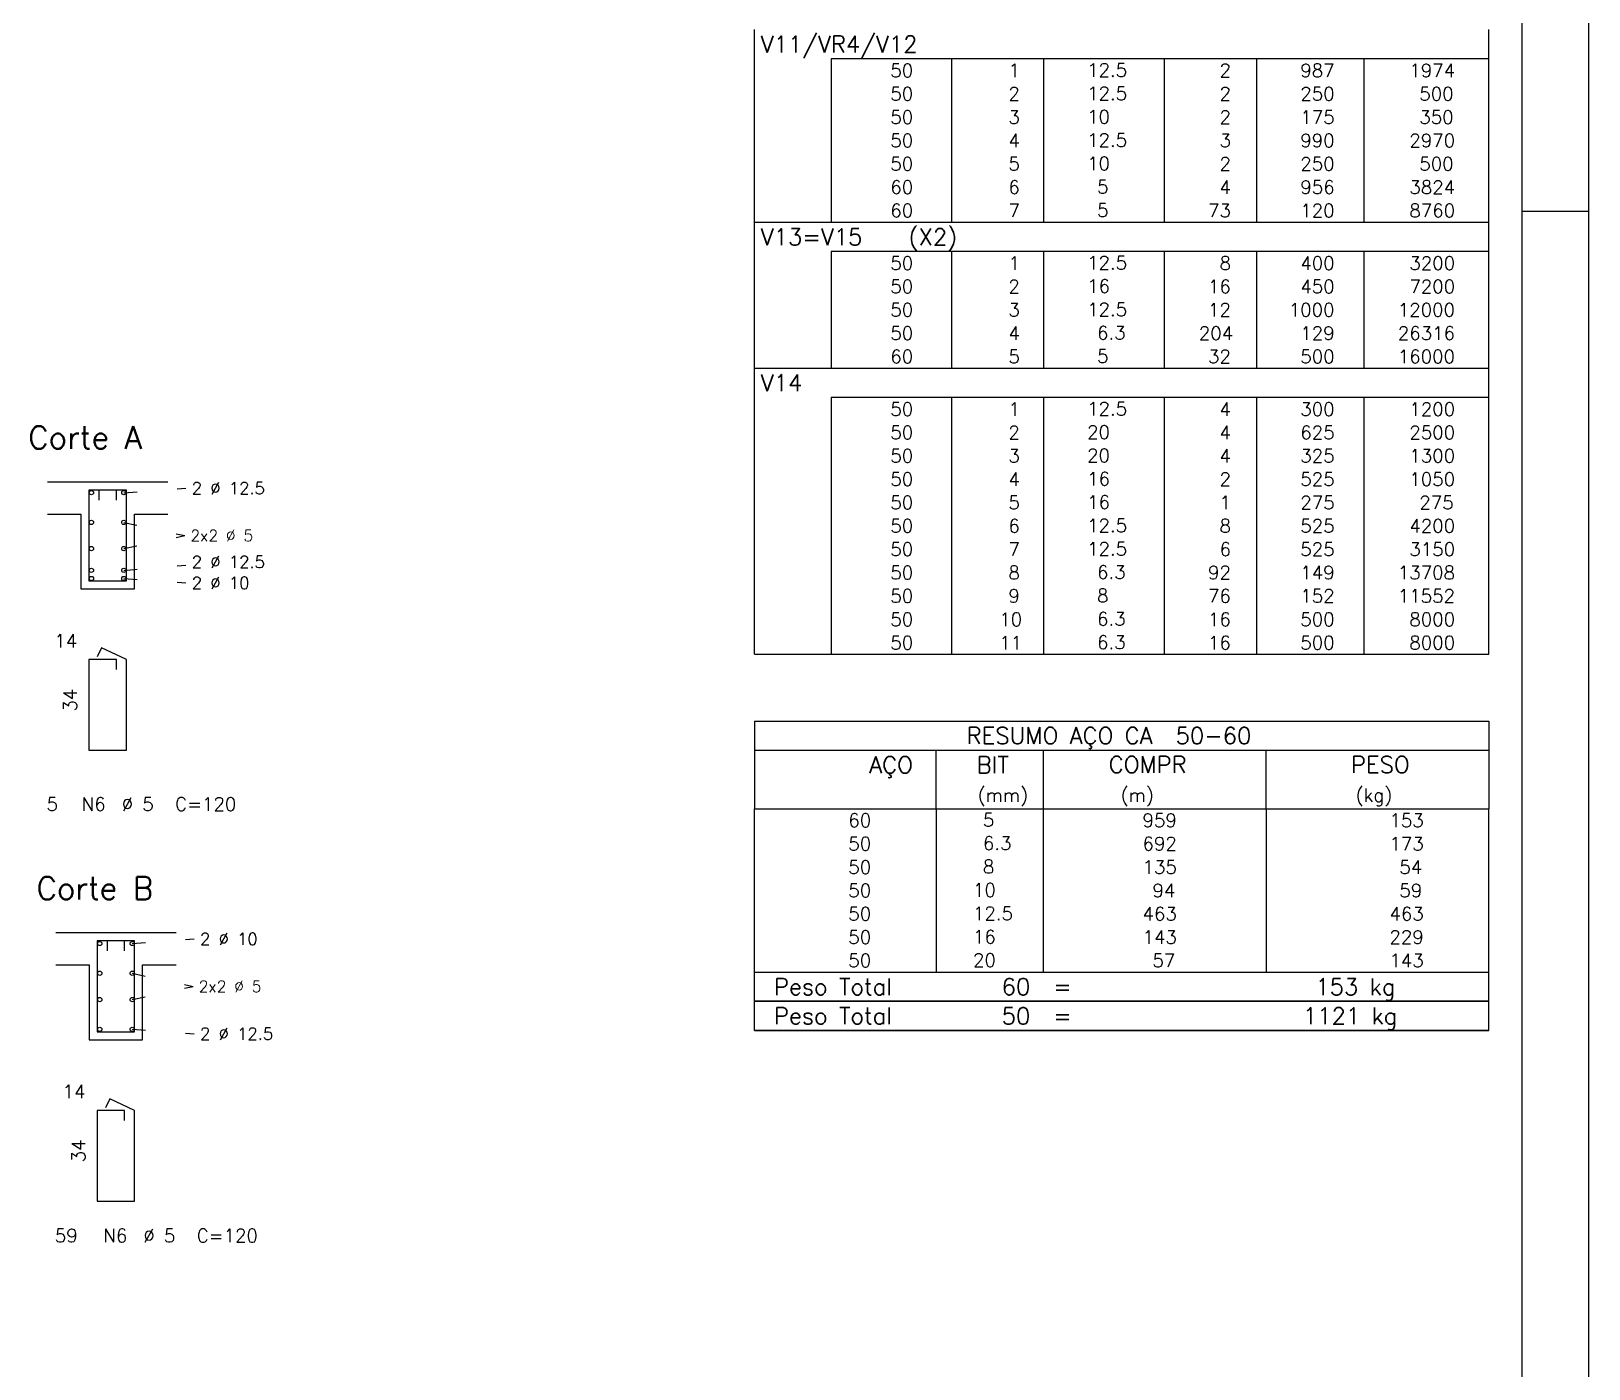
# Model space of a CAD drawing. Extents: x 797 to 1056, y -75 to 15.
# Drawn here: x 891.39 to 903.06, y -54.29 to -44.26 of the extents above; entities that cross this region are included whole.
import ezdxf

# ---------------------------------------------------------------- set-up
doc = ezdxf.new("R2010")
doc.units = 0
doc.header["$MEASUREMENT"] = 0
doc.linetypes.add('ESTILO_TQS_0002', pattern=[0.4, 0.1, -0.3])
for name, color, linetype in [('06', 6, 'CONTINUOUS'), ('1', 2, 'CONTINUOUS'), ('13', 13, 'CONTINUOUS'), ('2', 4, 'CONTINUOUS'), ('3', 8, 'CONTINUOUS'), ('4', 1, 'CONTINUOUS'), ('CERCADURA', 7, 'CONTINUOUS')]:
    doc.layers.add(name, color=color, linetype=linetype)
doc.styles.get("Standard").update_dxf_attribs({"font": 'ROMANS.SHX'})

msp = doc.modelspace()

# ---------------------------------------------------------------- linework, layer by layer
at = {"layer": '06'}
msp.add_line((902.56, -74.813), (902.56, -33.763), dxfattribs=at)
at = {"layer": '1', "linetype": 'Continuous'}
for p, q in [((896.81, -44.472), (896.81, -44.253)), ((902.31, -44.472), (902.31, -44.253)), ((896.81, -44.647), (896.81, -44.472)), ((902.31, -44.472), (897.385, -44.472)), ((897.385, -44.472), (897.385, -44.647)), ((898.285, -44.472), (898.285, -44.647)), ((898.975, -44.472), (898.975, -44.647)), ((899.88, -44.472), (899.88, -44.647)), ((900.57, -44.472), (900.57, -44.647)), ((901.375, -44.472), (901.375, -44.647)), ((902.31, -44.647), (902.31, -44.472)), ((896.81, -44.822), (896.81, -44.647)), ((897.385, -44.647), (897.385, -44.822)), ((898.285, -44.647), (898.285, -44.822)), ((898.975, -44.647), (898.975, -44.822)), ((899.88, -44.647), (899.88, -44.822)), ((900.57, -44.647), (900.57, -44.822)), ((901.375, -44.647), (901.375, -44.822)), ((902.31, -44.822), (902.31, -44.647)), ((896.81, -44.997), (896.81, -44.822)), ((897.385, -44.822), (897.385, -44.997)), ((898.285, -44.822), (898.285, -44.997)), ((898.975, -44.822), (898.975, -44.997)), ((899.88, -44.822), (899.88, -44.997)), ((900.57, -44.822), (900.57, -44.997)), ((901.375, -44.822), (901.375, -44.997)), ((902.31, -44.997), (902.31, -44.822)), ((896.81, -45.172), (896.81, -44.997)), ((897.385, -44.997), (897.385, -45.172)), ((898.285, -44.997), (898.285, -45.172)), ((898.975, -44.997), (898.975, -45.172)), ((899.88, -44.997), (899.88, -45.172)), ((900.57, -44.997), (900.57, -45.172)), ((901.375, -44.997), (901.375, -45.172)), ((902.31, -45.172), (902.31, -44.997)), ((896.81, -45.347), (896.81, -45.172)), ((897.385, -45.172), (897.385, -45.347)), ((898.285, -45.172), (898.285, -45.347)), ((898.975, -45.172), (898.975, -45.347)), ((899.88, -45.172), (899.88, -45.347)), ((900.57, -45.172), (900.57, -45.347)), ((901.375, -45.172), (901.375, -45.347)), ((902.31, -45.347), (902.31, -45.172)), ((896.81, -45.522), (896.81, -45.347)), ((897.385, -45.347), (897.385, -45.522)), ((898.285, -45.347), (898.285, -45.522)), ((898.975, -45.347), (898.975, -45.522)), ((899.88, -45.347), (899.88, -45.522)), ((900.57, -45.347), (900.57, -45.522)), ((901.375, -45.347), (901.375, -45.522)), ((902.31, -45.522), (902.31, -45.347)), ((896.81, -45.697), (896.81, -45.522)), ((897.385, -45.522), (897.385, -45.697)), ((898.285, -45.522), (898.285, -45.697)), ((898.975, -45.522), (898.975, -45.697)), ((899.88, -45.522), (899.88, -45.697)), ((900.57, -45.522), (900.57, -45.697)), ((901.375, -45.522), (901.375, -45.697)), ((902.31, -45.697), (902.31, -45.522)), ((896.81, -45.916), (896.81, -45.697)), ((896.81, -45.697), (902.31, -45.697)), ((902.31, -45.916), (902.31, -45.697)), ((896.81, -46.091), (896.81, -45.916)), ((902.31, -45.916), (897.385, -45.916)), ((897.385, -45.916), (897.385, -46.091)), ((898.285, -45.916), (898.285, -46.091)), ((898.975, -45.916), (898.975, -46.091)), ((899.88, -45.916), (899.88, -46.091)), ((900.57, -45.916), (900.57, -46.091)), ((901.375, -45.916), (901.375, -46.091)), ((902.31, -46.091), (902.31, -45.916)), ((896.81, -46.266), (896.81, -46.091)), ((897.385, -46.091), (897.385, -46.266)), ((898.285, -46.091), (898.285, -46.266)), ((898.975, -46.091), (898.975, -46.266)), ((899.88, -46.091), (899.88, -46.266)), ((900.57, -46.091), (900.57, -46.266)), ((901.375, -46.091), (901.375, -46.266)), ((902.31, -46.266), (902.31, -46.091)), ((896.81, -46.441), (896.81, -46.266)), ((897.385, -46.266), (897.385, -46.441)), ((898.285, -46.266), (898.285, -46.441)), ((898.975, -46.266), (898.975, -46.441)), ((899.88, -46.266), (899.88, -46.441)), ((900.57, -46.266), (900.57, -46.441)), ((901.375, -46.266), (901.375, -46.441)), ((902.31, -46.441), (902.31, -46.266)), ((896.81, -46.616), (896.81, -46.441)), ((897.385, -46.441), (897.385, -46.616)), ((898.285, -46.441), (898.285, -46.616)), ((898.975, -46.441), (898.975, -46.616)), ((899.88, -46.441), (899.88, -46.616)), ((900.57, -46.441), (900.57, -46.616)), ((901.375, -46.441), (901.375, -46.616)), ((902.31, -46.616), (902.31, -46.441)), ((896.81, -46.791), (896.81, -46.616)), ((897.385, -46.616), (897.385, -46.791)), ((898.285, -46.616), (898.285, -46.791)), ((898.975, -46.616), (898.975, -46.791)), ((899.88, -46.616), (899.88, -46.791)), ((900.57, -46.616), (900.57, -46.791)), ((901.375, -46.616), (901.375, -46.791)), ((902.31, -46.791), (902.31, -46.616)), ((896.81, -47.009), (896.81, -46.791)), ((896.81, -46.791), (902.31, -46.791)), ((902.31, -47.009), (902.31, -46.791)), ((896.81, -47.184), (896.81, -47.009)), ((902.31, -47.009), (897.385, -47.009)), ((897.385, -47.009), (897.385, -47.184)), ((898.285, -47.009), (898.285, -47.184)), ((898.975, -47.009), (898.975, -47.184)), ((899.88, -47.009), (899.88, -47.184)), ((900.57, -47.009), (900.57, -47.184)), ((901.375, -47.009), (901.375, -47.184)), ((902.31, -47.184), (902.31, -47.009)), ((896.81, -47.359), (896.81, -47.184)), ((897.385, -47.184), (897.385, -47.359)), ((898.285, -47.184), (898.285, -47.359)), ((898.975, -47.184), (898.975, -47.359)), ((899.88, -47.184), (899.88, -47.359)), ((900.57, -47.184), (900.57, -47.359)), ((901.375, -47.184), (901.375, -47.359)), ((902.31, -47.359), (902.31, -47.184)), ((896.81, -47.534), (896.81, -47.359)), ((897.385, -47.359), (897.385, -47.534)), ((898.285, -47.359), (898.285, -47.534)), ((898.975, -47.359), (898.975, -47.534)), ((899.88, -47.359), (899.88, -47.534)), ((900.57, -47.359), (900.57, -47.534)), ((901.375, -47.359), (901.375, -47.534)), ((902.31, -47.534), (902.31, -47.359)), ((896.81, -47.709), (896.81, -47.534)), ((897.385, -47.534), (897.385, -47.709)), ((898.285, -47.534), (898.285, -47.709)), ((898.975, -47.534), (898.975, -47.709)), ((899.88, -47.534), (899.88, -47.709)), ((900.57, -47.534), (900.57, -47.709)), ((901.375, -47.534), (901.375, -47.709)), ((902.31, -47.709), (902.31, -47.534)), ((892.415, -47.644), (891.515, -47.644)), ((896.81, -47.884), (896.81, -47.709)), ((897.385, -47.709), (897.385, -47.884)), ((898.285, -47.709), (898.285, -47.884)), ((898.975, -47.709), (898.975, -47.884)), ((899.88, -47.709), (899.88, -47.884)), ((900.57, -47.709), (900.57, -47.884)), ((901.375, -47.709), (901.375, -47.884)), ((902.31, -47.884), (902.31, -47.709)), ((891.515, -47.884), (891.765, -47.884)), ((891.765, -47.884), (891.765, -48.444)), ((892.165, -48.444), (892.165, -47.884)), ((892.165, -47.884), (892.415, -47.884)), ((896.81, -48.059), (896.81, -47.884)), ((897.385, -47.884), (897.385, -48.059)), ((898.285, -47.884), (898.285, -48.059)), ((898.975, -47.884), (898.975, -48.059)), ((899.88, -47.884), (899.88, -48.059)), ((900.57, -47.884), (900.57, -48.059)), ((901.375, -47.884), (901.375, -48.059)), ((902.31, -48.059), (902.31, -47.884)), ((896.81, -48.234), (896.81, -48.059)), ((897.385, -48.059), (897.385, -48.234)), ((898.285, -48.059), (898.285, -48.234)), ((898.975, -48.059), (898.975, -48.234)), ((899.88, -48.059), (899.88, -48.234)), ((900.57, -48.059), (900.57, -48.234)), ((901.375, -48.059), (901.375, -48.234)), ((902.31, -48.234), (902.31, -48.059)), ((896.81, -48.409), (896.81, -48.234)), ((897.385, -48.234), (897.385, -48.409)), ((898.285, -48.234), (898.285, -48.409)), ((898.975, -48.234), (898.975, -48.409)), ((899.88, -48.234), (899.88, -48.409)), ((900.57, -48.234), (900.57, -48.409)), ((901.375, -48.234), (901.375, -48.409)), ((902.31, -48.409), (902.31, -48.234)), ((896.81, -48.584), (896.81, -48.409)), ((897.385, -48.409), (897.385, -48.584)), ((898.285, -48.409), (898.285, -48.584)), ((898.975, -48.409), (898.975, -48.584)), ((899.88, -48.409), (899.88, -48.584)), ((900.57, -48.409), (900.57, -48.584)), ((901.375, -48.409), (901.375, -48.584)), ((902.31, -48.584), (902.31, -48.409)), ((891.765, -48.444), (892.165, -48.444)), ((896.81, -48.759), (896.81, -48.584)), ((897.385, -48.584), (897.385, -48.759)), ((898.285, -48.584), (898.285, -48.759)), ((898.975, -48.584), (898.975, -48.759)), ((899.88, -48.584), (899.88, -48.759)), ((900.57, -48.584), (900.57, -48.759)), ((901.375, -48.584), (901.375, -48.759)), ((902.31, -48.759), (902.31, -48.584)), ((896.81, -48.934), (896.81, -48.759)), ((897.385, -48.759), (897.385, -48.934)), ((898.285, -48.759), (898.285, -48.934)), ((898.975, -48.759), (898.975, -48.934)), ((899.88, -48.759), (899.88, -48.934)), ((900.57, -48.759), (900.57, -48.934)), ((901.375, -48.759), (901.375, -48.934)), ((902.31, -48.934), (902.31, -48.759)), ((896.81, -48.934), (902.31, -48.934)), ((896.81, -49.434), (896.81, -50.091)), ((896.81, -49.434), (902.31, -49.434)), ((902.31, -49.434), (902.31, -50.091)), ((896.81, -49.653), (902.31, -49.653)), ((898.17, -50.091), (898.17, -49.653)), ((898.975, -50.091), (898.975, -49.653)), ((900.643, -50.091), (900.643, -49.653)), ((896.81, -50.091), (902.31, -50.091)), ((896.81, -50.266), (896.81, -50.091)), ((898.17, -50.091), (898.17, -50.266)), ((898.975, -50.266), (898.975, -50.091)), ((900.643, -50.091), (900.643, -50.266)), ((902.31, -50.266), (902.31, -50.091)), ((896.81, -50.441), (896.81, -50.266)), ((898.17, -50.266), (898.17, -50.441)), ((898.975, -50.441), (898.975, -50.266)), ((900.643, -50.266), (900.643, -50.441)), ((902.31, -50.441), (902.31, -50.266)), ((896.81, -50.616), (896.81, -50.441)), ((898.17, -50.441), (898.17, -50.616)), ((898.975, -50.616), (898.975, -50.441)), ((900.643, -50.441), (900.643, -50.616)), ((902.31, -50.616), (902.31, -50.441)), ((896.81, -50.791), (896.81, -50.616)), ((898.17, -50.616), (898.17, -50.791)), ((898.975, -50.791), (898.975, -50.616)), ((900.643, -50.616), (900.643, -50.791)), ((902.31, -50.791), (902.31, -50.616)), ((896.81, -50.966), (896.81, -50.791)), ((898.17, -50.791), (898.17, -50.966)), ((898.975, -50.966), (898.975, -50.791)), ((900.643, -50.791), (900.643, -50.966)), ((902.31, -50.966), (902.31, -50.791)), ((896.81, -51.141), (896.81, -50.966)), ((898.17, -50.966), (898.17, -51.141)), ((898.975, -51.141), (898.975, -50.966)), ((900.643, -50.966), (900.643, -51.141)), ((902.31, -51.141), (902.31, -50.966)), ((892.477, -51.022), (891.577, -51.022)), ((896.81, -51.316), (896.81, -51.141)), ((898.17, -51.141), (898.17, -51.316)), ((898.975, -51.316), (898.975, -51.141)), ((900.643, -51.141), (900.643, -51.316)), ((902.31, -51.316), (902.31, -51.141)), ((891.577, -51.262), (891.827, -51.262)), ((891.827, -51.262), (891.827, -51.822)), ((892.227, -51.822), (892.227, -51.262)), ((892.227, -51.262), (892.477, -51.262)), ((896.81, -51.316), (902.31, -51.316)), ((896.81, -51.534), (896.81, -51.316)), ((896.81, -51.316), (902.31, -51.316)), ((902.31, -51.534), (902.31, -51.316)), ((902.31, -51.534), (896.81, -51.534)), ((896.81, -51.753), (896.81, -51.534)), ((896.81, -51.534), (902.31, -51.534)), ((902.31, -51.753), (902.31, -51.534)), ((902.31, -51.753), (896.81, -51.753)), ((896.81, -51.753), (902.31, -51.753)), ((891.827, -51.822), (892.227, -51.822))]:
    msp.add_line(p, q, dxfattribs=at)
at = {"layer": '13', "linetype": 'Continuous'}
for centre in [(891.843, -47.723), (892.086, -47.723), (891.843, -47.946), (892.086, -47.946), (891.843, -48.142), (892.086, -48.142), (891.843, -48.305), (892.086, -48.305), (891.843, -48.366), (892.086, -48.366), (891.906, -51.101), (892.149, -51.101), (891.906, -51.324), (892.149, -51.324), (891.906, -51.521), (892.149, -51.521), (891.906, -51.744), (892.149, -51.744)]:
    msp.add_circle(centre, 0.016, dxfattribs=at)
at = {"layer": '2', "linetype": 'Continuous'}
for points in [[(892.03, -47.779), (892.03, -47.704), (891.825, -47.704), (891.825, -48.384), (892.105, -48.384), (892.105, -47.704), (891.9, -47.704), (891.9, -47.779)], [(892.092, -51.157), (892.092, -51.082), (891.887, -51.082), (891.887, -51.762), (892.167, -51.762), (892.167, -51.082), (891.962, -51.082), (891.962, -51.157)]]:
    msp.add_lwpolyline(points, dxfattribs=at)
at = {"layer": '3', "linetype": 'ESTILO_TQS_0002'}
for p, q in [((892.086, -47.723), (892.55, -47.689)), ((892.086, -47.946), (892.542, -48.044)), ((892.086, -48.142), (892.542, -48.044)), ((892.086, -48.305), (892.55, -48.265)), ((892.086, -48.366), (892.55, -48.399)), ((892.149, -51.101), (892.612, -51.067)), ((892.149, -51.324), (892.605, -51.422)), ((892.149, -51.521), (892.605, -51.422)), ((892.149, -51.744), (892.612, -51.777))]:
    msp.add_line(p, q, dxfattribs=at)
at = {"layer": '4', "linetype": 'Continuous'}
for points in [[(892.03, -49.048), (892.03, -48.973), (891.825, -48.973), (891.825, -49.653), (892.105, -49.653), (892.105, -48.973), (891.919, -48.886), (891.887, -48.954)], [(892.092, -52.426), (892.092, -52.351), (891.887, -52.351), (891.887, -53.031), (892.167, -53.031), (892.167, -52.351), (891.981, -52.265), (891.949, -52.333)]]:
    msp.add_lwpolyline(points, dxfattribs=at)
at = {"layer": 'CERCADURA'}
for p, q in [((903.06, -75.313), (903.06, -33.263)), ((902.56, -45.613), (903.06, -45.613))]:
    msp.add_line(p, q, dxfattribs=at)

# ---------------------------------------------------------------- texts
at = {"layer": '1', "linetype": 'Continuous'}
for s, height, p in [('V11/VR4/V12', 0.125, (896.858, -44.425)), ('     50 ', 0.1, (897.455, -44.609)), ('  1', 0.1, (898.575, -44.609)), ('   12.5', 0.1, (899.078, -44.606)), ('   2', 0.1, (900.07, -44.609)), ('   987', 0.1, (900.675, -44.609)), ('   1974', 0.1, (901.492, -44.609)), ('     50 ', 0.1, (897.455, -44.784)), ('  2', 0.1, (898.575, -44.784)), ('   12.5', 0.1, (899.078, -44.781)), ('   2', 0.1, (900.07, -44.784)), ('   250', 0.1, (900.675, -44.784)), ('    500', 0.1, (901.492, -44.784)), ('     50 ', 0.1, (897.455, -44.959)), ('  3', 0.1, (898.575, -44.959)), ('   10  ', 0.1, (899.078, -44.956)), ('   2', 0.1, (900.07, -44.959)), ('   175', 0.1, (900.675, -44.959)), ('    350', 0.1, (901.492, -44.959)), ('     50 ', 0.1, (897.455, -45.134)), ('  4', 0.1, (898.575, -45.134)), ('   12.5', 0.1, (899.078, -45.131)), ('   3', 0.1, (900.07, -45.134)), ('   990', 0.1, (900.675, -45.134)), ('   2970', 0.1, (901.492, -45.134)), ('     50 ', 0.1, (897.455, -45.309)), ('  5', 0.1, (898.575, -45.309)), ('   10  ', 0.1, (899.078, -45.306)), ('   2', 0.1, (900.07, -45.309)), ('   250', 0.1, (900.675, -45.309)), ('    500', 0.1, (901.492, -45.309)), ('     60 ', 0.1, (897.455, -45.484)), ('  6', 0.1, (898.575, -45.484)), ('    5  ', 0.1, (899.078, -45.481)), ('   4', 0.1, (900.07, -45.484)), ('   956', 0.1, (900.675, -45.484)), ('   3824', 0.1, (901.492, -45.484)), ('     60 ', 0.1, (897.455, -45.659)), ('  7', 0.1, (898.575, -45.659)), ('    5  ', 0.1, (899.078, -45.656)), ('  73', 0.1, (900.07, -45.659)), ('   120', 0.1, (900.675, -45.659)), ('   8760', 0.1, (901.492, -45.659)), ('V13=V15   (X2)', 0.125, (896.858, -45.869)), ('     50 ', 0.1, (897.455, -46.053)), ('  1', 0.1, (898.575, -46.053)), ('   12.5', 0.1, (899.078, -46.05)), ('   8', 0.1, (900.07, -46.053)), ('   400', 0.1, (900.675, -46.053)), ('   3200', 0.1, (901.492, -46.053)), ('     50 ', 0.1, (897.455, -46.228)), ('  2', 0.1, (898.575, -46.228)), ('   16  ', 0.1, (899.078, -46.225)), ('  16', 0.1, (900.07, -46.228)), ('   450', 0.1, (900.675, -46.228)), ('   7200', 0.1, (901.492, -46.228)), ('     50 ', 0.1, (897.455, -46.403)), ('  3', 0.1, (898.575, -46.403)), ('   12.5', 0.1, (899.078, -46.4)), ('  12', 0.1, (900.07, -46.403)), ('  1000', 0.1, (900.675, -46.403)), ('  12000', 0.1, (901.492, -46.403)), ('     50 ', 0.1, (897.455, -46.578)), ('  4', 0.1, (898.575, -46.578)), ('    6.3', 0.1, (899.078, -46.575)), (' 204', 0.1, (900.07, -46.578)), ('   129', 0.1, (900.675, -46.578)), ('  26316', 0.1, (901.492, -46.578)), ('     60 ', 0.1, (897.455, -46.753)), ('  5', 0.1, (898.575, -46.753)), ('    5  ', 0.1, (899.078, -46.75)), ('  32', 0.1, (900.07, -46.753)), ('   500', 0.1, (900.675, -46.753)), ('  16000', 0.1, (901.492, -46.753)), ('V14', 0.125, (896.858, -46.962)), ('     50 ', 0.1, (897.455, -47.147)), ('  1', 0.1, (898.575, -47.147)), ('   12.5', 0.1, (899.078, -47.144)), ('   4', 0.1, (900.07, -47.147)), ('   300', 0.1, (900.675, -47.147)), ('   1200', 0.1, (901.492, -47.147)), ('Corte A', 0.17, (891.37, -47.394)), ('     50 ', 0.1, (897.455, -47.322)), ('  2', 0.1, (898.575, -47.322)), ('   20  ', 0.1, (899.078, -47.319)), ('   4', 0.1, (900.07, -47.322)), ('   625', 0.1, (900.675, -47.322)), ('   2500', 0.1, (901.492, -47.322)), ('     50 ', 0.1, (897.455, -47.497)), ('  3', 0.1, (898.575, -47.497)), ('   20  ', 0.1, (899.078, -47.494)), ('   4', 0.1, (900.07, -47.497)), ('   325', 0.1, (900.675, -47.497)), ('   1300', 0.1, (901.492, -47.497)), ('     50 ', 0.1, (897.455, -47.672)), ('  4', 0.1, (898.575, -47.672)), ('   16  ', 0.1, (899.078, -47.669)), ('   2', 0.1, (900.07, -47.672)), ('   525', 0.1, (900.675, -47.672)), ('   1050', 0.1, (901.492, -47.672)), ('     50 ', 0.1, (897.455, -47.847)), ('  5', 0.1, (898.575, -47.847)), ('   16  ', 0.1, (899.078, -47.844)), ('   1', 0.1, (900.07, -47.847)), ('   275', 0.1, (900.675, -47.847)), ('    275', 0.1, (901.492, -47.847)), ('     50 ', 0.1, (897.455, -48.022)), ('  6', 0.1, (898.575, -48.022)), ('   12.5', 0.1, (899.078, -48.019)), ('   8', 0.1, (900.07, -48.022)), ('   525', 0.1, (900.675, -48.022)), ('   4200', 0.1, (901.492, -48.022)), ('     50 ', 0.1, (897.455, -48.197)), ('  7', 0.1, (898.575, -48.197)), ('   12.5', 0.1, (899.078, -48.194)), ('   6', 0.1, (900.07, -48.197)), ('   525', 0.1, (900.675, -48.197)), ('   3150', 0.1, (901.492, -48.197)), ('     50 ', 0.1, (897.455, -48.372)), ('  8', 0.1, (898.575, -48.372)), ('    6.3', 0.1, (899.078, -48.369)), ('  92', 0.1, (900.07, -48.372)), ('   149', 0.1, (900.675, -48.372)), ('  13708', 0.1, (901.492, -48.372)), ('     50 ', 0.1, (897.455, -48.547)), ('  9', 0.1, (898.575, -48.547)), ('    8  ', 0.1, (899.078, -48.544)), ('  76', 0.1, (900.07, -48.547)), ('   152', 0.1, (900.675, -48.547)), ('  11552', 0.1, (901.492, -48.547)), ('     50 ', 0.1, (897.455, -48.722)), (' 10', 0.1, (898.575, -48.722)), ('    6.3', 0.1, (899.078, -48.719)), ('  16', 0.1, (900.07, -48.722)), ('   500', 0.1, (900.675, -48.722)), ('   8000', 0.1, (901.492, -48.722)), ('     50 ', 0.1, (897.455, -48.897)), (' 11', 0.1, (898.575, -48.897)), ('    6.3', 0.1, (899.078, -48.894)), ('  16', 0.1, (900.07, -48.897)), ('   500', 0.1, (900.675, -48.897)), ('   8000', 0.1, (901.492, -48.897)), ('RESUMO AÇO CA  50-60', 0.125, (898.4, -49.606)), ('AÇO', 0.125, (897.67, -49.825)), ('BIT', 0.125, (898.475, -49.825)), ('COMPR', 0.125, (899.464, -49.823)), ('PESO', 0.125, (901.279, -49.823)), ('(mm)', 0.1, (898.482, -50.039)), ('(m)', 0.1, (899.553, -50.039)), ('(kg)', 0.1, (901.313, -50.039)), ('  5', 0.1, (891.37, -50.106)), ('N6', 0.1, (891.77, -50.106)), ('%%c 5', 0.1, (892.07, -50.106)), ('C=120', 0.1, (892.47, -50.106)), ('     60 ', 0.1, (897.14, -50.228)), ('    5  ', 0.1, (898.223, -50.225)), ('     959', 0.1, (899.344, -50.228)), ('    153', 0.1, (901.268, -50.228)), ('     50 ', 0.1, (897.14, -50.403)), ('    6.3', 0.1, (898.223, -50.4)), ('     692', 0.1, (899.344, -50.403)), ('    173', 0.1, (901.268, -50.403)), ('     50 ', 0.1, (897.14, -50.578)), ('    8  ', 0.1, (898.223, -50.575)), ('     135', 0.1, (899.344, -50.578)), ('     54', 0.1, (901.268, -50.578)), ('Corte B', 0.17, (891.432, -50.772)), ('     50 ', 0.1, (897.14, -50.753)), ('   10  ', 0.1, (898.223, -50.75)), ('      94', 0.1, (899.344, -50.753)), ('     59', 0.1, (901.268, -50.753)), ('     50 ', 0.1, (897.14, -50.928)), ('   12.5', 0.1, (898.223, -50.925)), ('     463', 0.1, (899.344, -50.928)), ('    463', 0.1, (901.268, -50.928)), ('     50 ', 0.1, (897.14, -51.103)), ('   16  ', 0.1, (898.223, -51.1)), ('     143', 0.1, (899.344, -51.103)), ('    229', 0.1, (901.268, -51.103)), ('     50 ', 0.1, (897.14, -51.278)), ('   20  ', 0.1, (898.223, -51.275)), ('      57', 0.1, (899.344, -51.278)), ('    143', 0.1, (901.268, -51.278)), ('Peso Total        60  =', 0.125, (896.956, -51.487)), ('    153 kg', 0.125, (900.639, -51.487)), ('Peso Total        50  =', 0.125, (896.956, -51.706)), ('   1121 kg', 0.125, (900.639, -51.706)), ('  59', 0.1, (891.432, -53.34)), ('N6', 0.1, (891.932, -53.34)), ('%%c 5', 0.1, (892.232, -53.34)), ('C=120', 0.1, (892.632, -53.34))]:
    msp.add_text(s, height=height, dxfattribs=at).set_placement(p)
at = {"layer": '2', "linetype": 'Continuous'}
for s, height, p in [('2 %%c 12.5', 0.09, (892.595, -47.734)), ('2x2 %%c 5', 0.085, (892.585, -48.087)), ('2 %%c 12.5', 0.09, (892.595, -48.287)), ('2 %%c 10', 0.09, (892.595, -48.444)), ('14', 0.1, (891.565, -48.883)), ('2 %%c 10', 0.09, (892.657, -51.112)), ('2x2 %%c 5', 0.085, (892.647, -51.465)), ('2 %%c 12.5', 0.09, (892.657, -51.822)), ('14', 0.1, (891.627, -52.261))]:
    msp.add_text(s, height=height, dxfattribs=at).set_placement(p)
for p in [(891.735, -49.363), (891.797, -52.741)]:
    msp.add_text('34', height=0.1, rotation=90, dxfattribs=at).set_placement(p)

doc.saveas('drawing.dxf')
